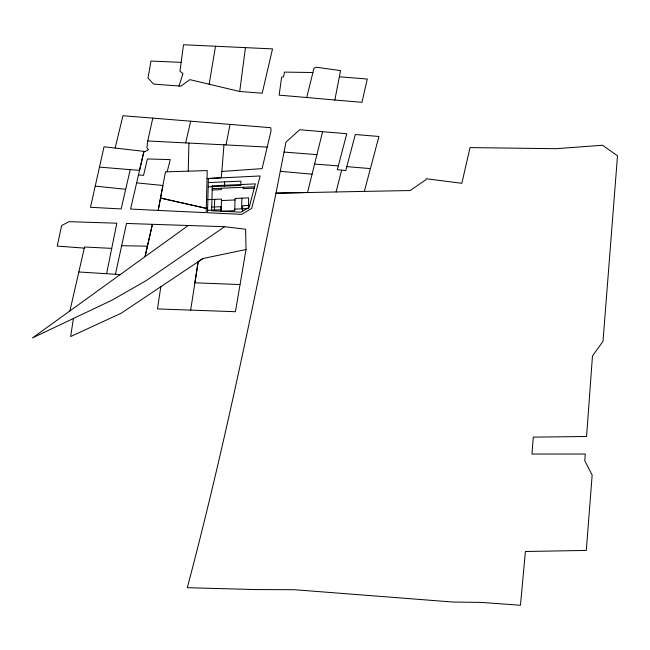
<?xml version="1.0" encoding="UTF-8"?>
<svg xmlns="http://www.w3.org/2000/svg" width="650" height="650" viewBox="0 0 650 650"><rect width="100%" height="100%" fill="white"/><g stroke="black" fill="none" stroke-linecap="round" stroke-linejoin="round"><path stroke-width="0.97" d="M207.049 178.604L207.196 170.584L165.474 171.868L158.178 210.429L130.577 209.048L143.739 152.181L148.509 149.736L146.884 147.916L147.753 140.977L152.807 118.121L270.701 127.701L271.091 130.561L262.121 168.626L221.837 171.438L221.244 177.661L207.049 178.604L206.31 207.317L207.529 208.642L160.493 198.055L206.278 208.366L206.172 212.664L158.178 210.429L162.898 185.477L136.614 182.869M188.232 170.999L188.906 143.073L147.753 140.977M214.378 210.039L214.662 199.371M220.813 211.226L220.935 206.692L211.738 207.106M221.414 188.256L221.382 189.613L212.184 190.028M224.518 186.136L224.632 181.862M241.589 208.829L241.873 198.153M242.556 211.291L242.702 205.725L249.706 205.408M243.189 187.289L243.149 188.646L254.215 188.151M221.837 171.438L223.966 144.812L267.126 147.071M181.033 62.368L151.003 61.043L147.989 78.032L153.579 84.102L180.919 86.149L189.832 79.641L239.72 91.479L262.202 93.202L272.529 48.896L183.503 44.752L179.961 71.289L182.999 73.515L178.994 86.011M245.448 47.556L239.72 91.479M160.834 286.634L157.471 308.921L235.414 311.716L246.025 249.519L245.627 229.222L224.648 226.696L126.498 223.454L115.44 274.259L78.837 271.984L69.891 310.936L32.5 337.902L112.044 300.162L146.461 280.434L224.648 226.696M73.426 318.435L70.639 336.554L121.258 313.178L202.946 258.521L246.025 249.519M190.669 310.091L198.177 261.706L202.946 258.521M198.177 261.706L194.878 282.815L239.866 284.537M209.146 84.248L215.54 46.158M306.719 97.508L334.839 100.011L340.543 70.598L316.664 67.283L314.023 68.031L306.719 97.508L279.134 95.152L281.621 77.212L283.489 76.741L284.529 72.109L312.91 72.516M322.603 131.698L307.531 192.522L275.974 193.164L285.984 142.106L299.683 129.748L346.759 133.713L337.342 169.699L345.767 170.584L355.298 134.509L378.942 136.476L364.349 191.393L275.974 193.164C249.113 325.26 221.894 457.348 187.306 587.689L255.929 589.566L294.296 589.704L453.131 602.046L481.431 602.42L520.463 605.247L525.411 551.501L586.316 550.42L592.158 475.028L584.781 460.769L585.284 454.033L531.984 454.033L533.276 437.141L586.576 436.491L592.467 355.973L603.013 341.299L617.5 155.797L602.558 145.251L556.099 148.696L470.031 147.591L461.841 183.3L426.286 178.742L425.807 179.79L410.109 190.548L364.349 191.393M226.054 144.861L230.027 124.442M106.584 273.699L116.846 223.202L69.014 221.666L61.636 225.534L57.224 246.098L84.281 248.113L84.549 246.992L111.743 248.381M145.364 151.523L104.024 146.786L90.48 207.293L121.16 208.943L130.219 169.65L139.555 170.381L143.739 152.181M78.837 271.984L84.281 248.113M188.126 225.631L145.048 256.652L152.368 224.502L145.048 256.652L69.891 310.936M185.697 142.886L190.678 121.136M115.172 147.932L122.956 115.733L152.807 118.121M336.107 191.969L341.656 170.154M167.148 171.803L170.276 159.624L147.404 158.941L143.569 175.305L138.466 174.988M208.301 182.593L240.955 181.139L240.849 185.404L208.195 186.859M212.225 188.671L254.572 186.778M207.854 199.672L221.463 199.062L221.146 211.234L234.748 210.632L235.064 198.461L248.674 197.852L248.398 208.528L234.788 209.129M221.422 200.566L235.032 199.956M207.577 210.348L221.187 209.739M121.891 245.724L147.444 246.163M188.906 143.073L223.966 144.812M314.502 164.068L338.341 165.888M284.123 152.067L316.924 154.643M115.44 274.259L120.421 274.658M339.487 76.789L367.274 79.04L361.977 102.318L334.839 100.011M346.816 166.619L370.297 168.594M99.385 167.099L130.219 169.65M280.361 171.316L312.073 174.184M95.16 186.103L125.661 189.296M208.406 178.539L207.513 212.745L241.776 214.362L251.664 208.382L260.138 175.955L208.406 178.539M212.298 185.803L211.64 210.787L241.093 212.176L249.218 207.261L255.336 183.885L212.298 185.803"/></g></svg>
